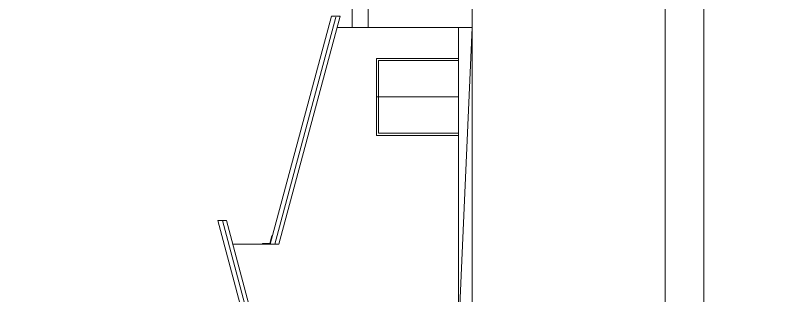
# Model space of a CAD drawing. Header units: millimetres. Extents: x 73 to 57768, y -40361 to 10065.
# Drawn here: x 11934 to 14285, y 3489 to 4362 of the extents above; entities that cross this region are included whole.
import ezdxf

# ---------------------------------------------------------------- set-up
doc = ezdxf.new("R2010")
doc.units = ezdxf.units.MM
doc.layers.add('okvir', color=120, linetype='Continuous', lineweight=13)
doc.layers.add('pogled', color=7, linetype='Continuous', lineweight=5, true_color=0x8db1c3)

msp = doc.modelspace()

# ---------------------------------------------------------------- linework, layer by layer
at = {"layer": 'okvir'}
for points in [[(73.426, 10064.707), (73.426, 64.707), (14073.426, 64.707), (14073.426, 10064.707)], [(14073.426, 10064.707), (14073.426, 64.707), (28073.426, 64.707), (28073.426, 10064.707)], [(495.733, 9944.707), (495.733, 184.707), (13953.426, 184.707), (13953.426, 9944.707)]]:
    msp.add_lwpolyline(points, close=True, dxfattribs=at)
at = {"layer": 'pogled'}
for p, q in [((12981.164, 5830.822), (12981.164, 4324.181)), ((13031.164, 5830.822), (13031.164, 4324.181)), ((13354.32, 5059.366), (13354.32, 1417.951)), ((12916.928, 4359.181), (12726.685, 3649.181)), ((12930.451, 4355.557), (12741.178, 3649.181)), ((12943.846, 4359.181), (12753.602, 3649.181)), ((12916.928, 4359.181), (12943.846, 4359.181)), ((13354.32, 4324.181), (12934.467, 4324.181)), ((13311.164, 4107.637), (13057.234, 4107.637)), ((12821.653, 3903.151), (12821.653, 3903.151)), ((12563.988, 3722.989), (12590.905, 3722.989)), ((12941.311, 2314.802), (12563.988, 3722.989)), ((12954.834, 2318.425), (12578.482, 3722.989)), ((12954.834, 2318.425), (12578.482, 3722.989)), ((12968.228, 2314.802), (12590.905, 3722.989)), ((12753.602, 3649.181), (12610.682, 3649.181))]:
    msp.add_line(p, q, dxfattribs=at)
at = {"layer": 'pogled', "ltscale": 5}
for p, q in [((13311.164, 4324.181), (13311.164, 2349.181)), ((13311.164, 3366.681), (13354.32, 4324.181))]:
    msp.add_line(p, q, dxfattribs=at)
at = {"layer": 'pogled'}
for points in [[(13311.164, 4227.637), (13057.234, 4227.637), (13057.234, 3987.637), (13311.164, 3987.637)], [(12702.302, 3649.181), (12702.302, 3651.98), (12725.318, 3651.98), (12731.698, 3675.793), (12732.908, 3675.793)]]:
    msp.add_lwpolyline(points, dxfattribs=at)
at = {"layer": 'pogled', "ltscale": 5}
for points in [[(13311.255, 4221.407), (13063.108, 4221.407), (13063.108, 3994.962), (13311.233, 3994.962)], [(13311.164, 3987.637), (13311.164, 4227.637)]]:
    msp.add_lwpolyline(points, dxfattribs=at)

doc.saveas('drawing.dxf')
